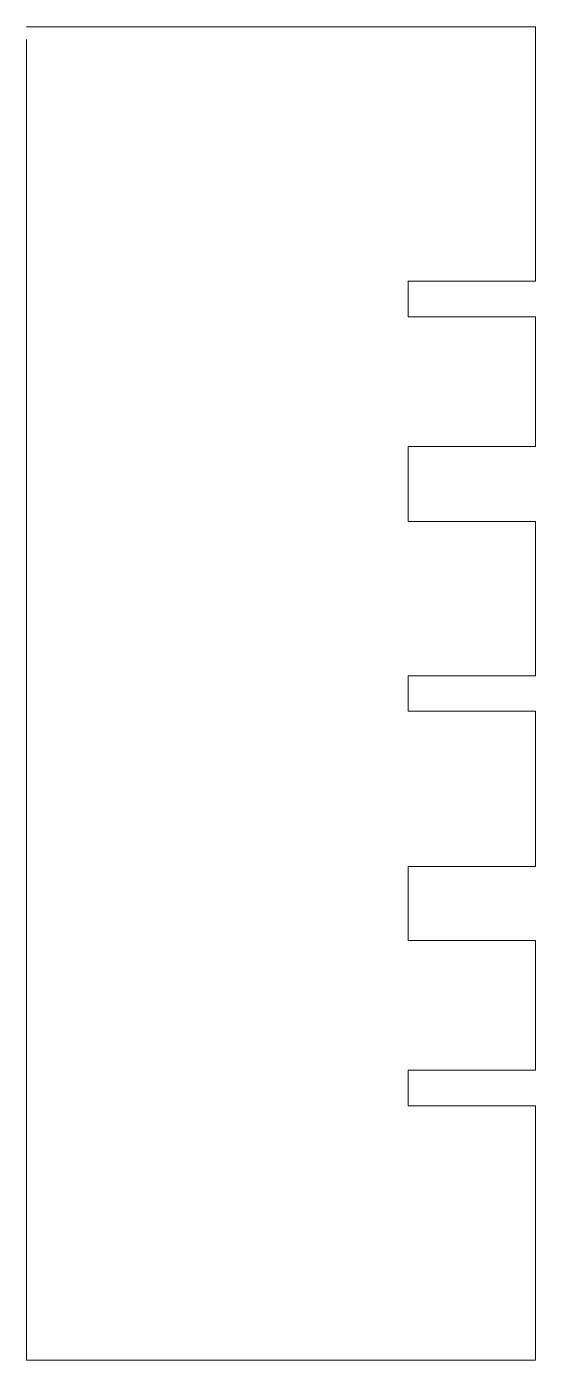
# Model space of a CAD drawing. Extents: x 7 to 47, y 60 to 164.
import ezdxf

# ---------------------------------------------------------------- set-up
doc = ezdxf.new("R2010")
doc.units = 0
doc.header["$MEASUREMENT"] = 0

msp = doc.modelspace()

# ---------------------------------------------------------------- linework, layer by layer
at = {"color": 7, "linetype": 'Continuous', "lineweight": 0}
for p, q in [((6.753872, 164.412185), (46.753872, 164.412185)), ((46.753872, 164.412185), (46.753872, 144.412185)), ((6.753872, 59.612185), (6.753872, 163.412185)), ((46.753872, 144.412185), (36.753872, 144.412185)), ((36.753872, 144.412185), (36.753872, 141.612185)), ((36.753872, 141.612185), (46.753872, 141.612185)), ((46.753872, 141.612185), (46.753872, 131.412185)), ((46.753872, 125.532185), (46.753872, 113.412185)), ((46.753872, 113.412185), (36.753872, 113.412185)), ((36.753872, 113.412185), (36.753872, 110.612185)), ((36.753872, 110.612185), (46.753872, 110.612185)), ((46.753872, 110.612185), (46.753872, 98.412185)), ((46.753872, 92.612185), (46.753872, 82.412185)), ((46.753872, 82.412185), (36.753872, 82.412185)), ((36.753872, 82.412185), (36.753872, 79.612185)), ((36.753872, 79.612185), (46.753872, 79.612185)), ((46.753872, 79.612185), (46.753872, 59.612185)), ((46.753872, 59.612185), (6.753872, 59.612185))]:
    msp.add_line(p, q, dxfattribs=at)
at = {"color": 7, "linetype": 'Continuous', "lineweight": 0, "flags": 128}
for points in [[(46.753872, 131.412185), (36.753872, 131.412185), (36.753872, 125.532185), (46.753872, 125.532185)], [(46.753872, 98.412185), (36.753872, 98.412185), (36.753872, 92.612185), (46.753872, 92.612185)]]:
    msp.add_lwpolyline(points, dxfattribs=at)

doc.saveas('drawing.dxf')
